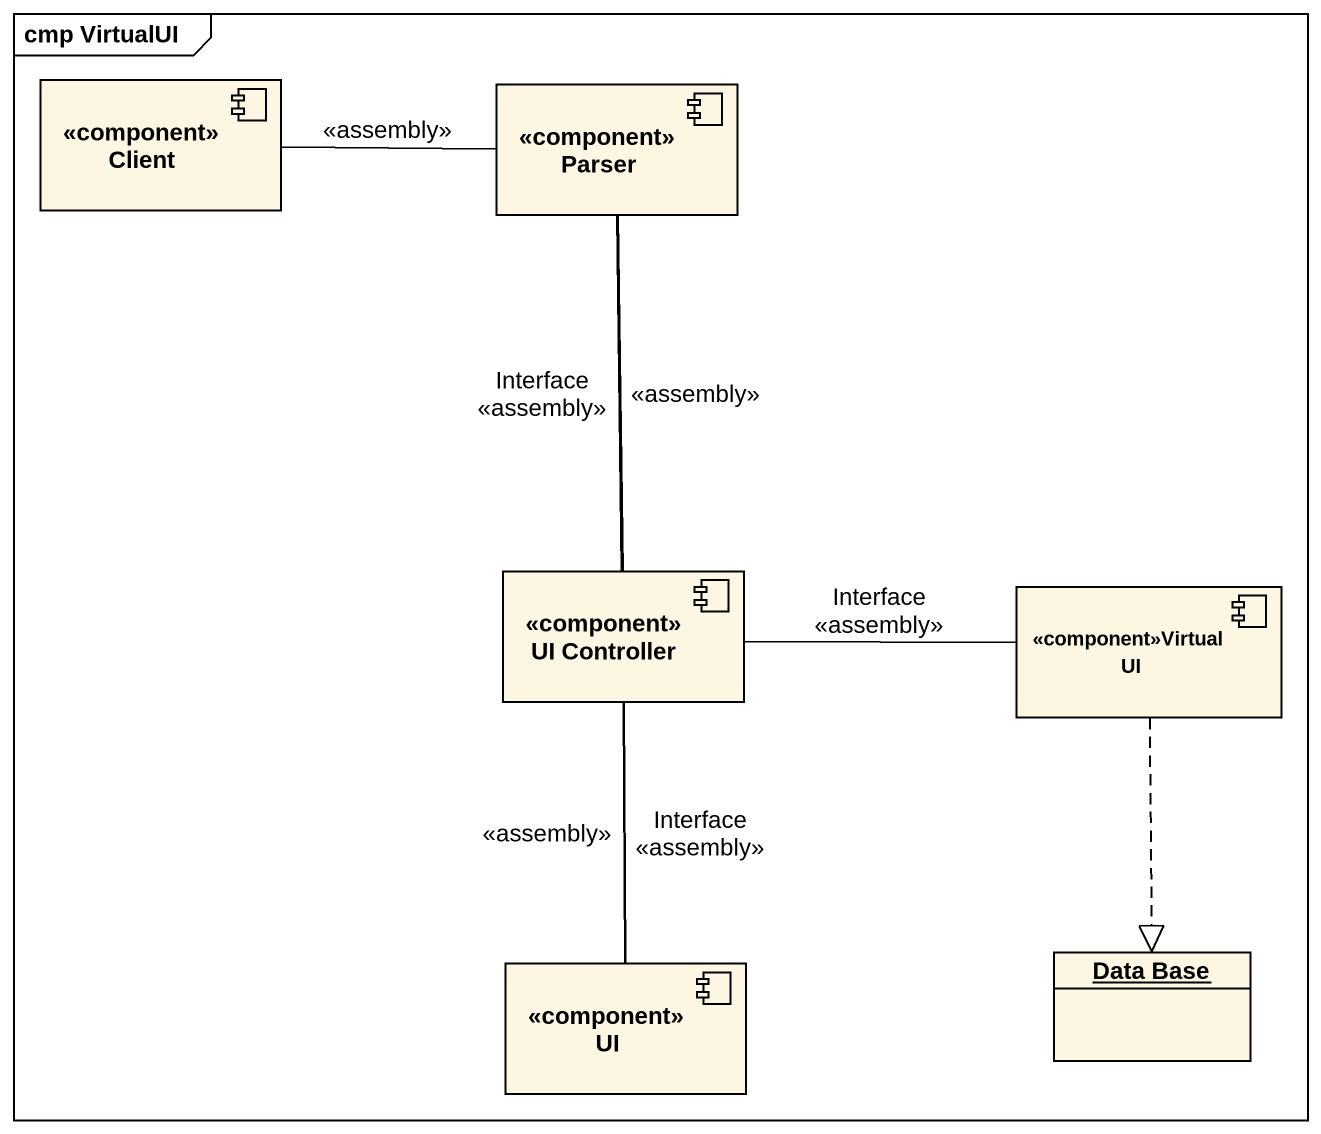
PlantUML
@startuml
mainframe cmp VirtualUI
allowmixing
hide circle
hide empty members
component "<<component>> Client" as component_Client
component "<<component>> Parser" as component_Parser
component "<<component>> UI Controller" as component_UI_Controller
component "<<component>>Virtual UI" as component_Virtual_UI
component "<<component>> UI" as component_UI
object "Data Base" as Data_Base
component_Client -right- component_Parser : <<assembly>>
component_Parser -- component_UI_Controller : <<assembly>>
component_UI_Controller -up- component_Parser : Interface\n<<assembly>>
component_UI_Controller -- component_UI : Interface\n<<assembly>>
component_Virtual_UI -left- component_UI_Controller : Interface\n<<assembly>>
component_Virtual_UI ..|> Data_Base
component_UI -up- component_UI_Controller : <<assembly>>
@enduml
